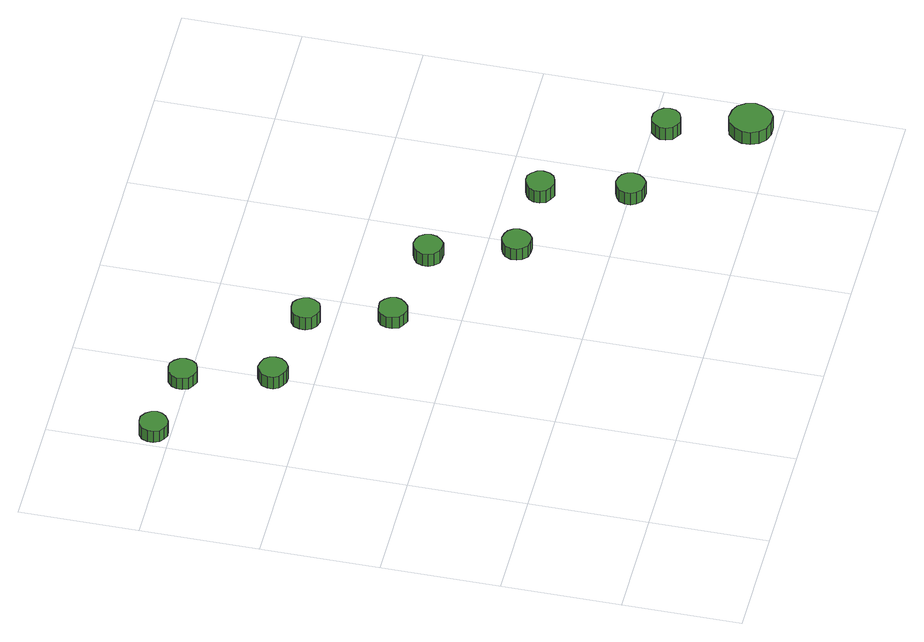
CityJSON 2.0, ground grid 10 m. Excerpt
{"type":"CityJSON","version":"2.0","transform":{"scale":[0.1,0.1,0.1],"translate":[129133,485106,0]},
"CityObjects":{
"tree1":{"type":"SolitaryVegetationObject","attributes":{"function":"something"},"geometry":[{"type":"MultiSurface","lod":"1","boundaries":[[[0,1,2,3,4,5,6,7,8,9,10,11,12,13,14]],[[15,16,17,18,19,20,21,22,23,24,25,26,27,28,29]],[[0,29,28,1]],[[1,28,27,2]],[[2,27,26,3]],[[3,26,25,4]],[[4,25,24,5]],[[5,24,23,6]],[[6,23,22,7]],[[7,22,21,8]],[[8,21,20,9]],[[9,20,19,10]],[[10,19,18,11]],[[11,18,17,12]],[[12,17,16,13]],[[13,16,15,14]],[[14,15,29,0]]]}]},
"tree2":{"type":"SolitaryVegetationObject","attributes":{"function":"something"},"geometry":[{"type":"MultiSurface","lod":"1","boundaries":[[[30,31,32,33,34,35,36,37,38,39,40,41,42,43,44]],[[45,46,47,48,49,50,51,52,53,54,55,56,57,58,59]],[[30,59,58,31]],[[31,58,57,32]],[[32,57,56,33]],[[33,56,55,34]],[[34,55,54,35]],[[35,54,53,36]],[[36,53,52,37]],[[37,52,51,38]],[[38,51,50,39]],[[39,50,49,40]],[[40,49,48,41]],[[41,48,47,42]],[[42,47,46,43]],[[43,46,45,44]],[[44,45,59,30]]]}]},
"tree3":{"type":"SolitaryVegetationObject","attributes":{"function":"something"},"geometry":[{"type":"MultiSurface","lod":"1","boundaries":[[[60,61,62,63,64,65,66,67,68,69,70,71,72,73,74]],[[75,76,77,78,79,80,81,82,83,84,85,86,87,88,89]],[[60,89,88,61]],[[61,88,87,62]],[[62,87,86,63]],[[63,86,85,64]],[[64,85,84,65]],[[65,84,83,66]],[[66,83,82,67]],[[67,82,81,68]],[[68,81,80,69]],[[69,80,79,70]],[[70,79,78,71]],[[71,78,77,72]],[[72,77,76,73]],[[73,76,75,74]],[[74,75,89,60]]]}]},
"tree4":{"type":"SolitaryVegetationObject","attributes":{"function":"something"},"geometry":[{"type":"MultiSurface","lod":"1","boundaries":[[[90,91,92,93,94,95,96,97,98,99,100,101,102,103,104]],[[105,106,107,108,109,110,111,112,113,114,115,116,117,118,119]],[[90,119,118,91]],[[91,118,117,92]],[[92,117,116,93]],[[93,116,115,94]],[[94,115,114,95]],[[95,114,113,96]],[[96,113,112,97]],[[97,112,111,98]],[[98,111,110,99]],[[99,110,109,100]],[[100,109,108,101]],[[101,108,107,102]],[[102,107,106,103]],[[103,106,105,104]],[[104,105,119,90]]]}]},
"tree5":{"type":"SolitaryVegetationObject","attributes":{"function":"something"},"geometry":[{"type":"MultiSurface","lod":"1","boundaries":[[[120,121,122,123,124,125,126,127,128,129,130,131,132,133,134]],[[135,136,137,138,139,140,141,142,143,144,145,146,147,148,149]],[[120,149,148,121]],[[121,148,147,122]],[[122,147,146,123]],[[123,146,145,124]],[[124,145,144,125]],[[125,144,143,126]],[[126,143,142,127]],[[127,142,141,128]],[[128,141,140,129]],[[129,140,139,130]],[[130,139,138,131]],[[131,138,137,132]],[[132,137,136,133]],[[133,136,135,134]],[[134,135,149,120]]]}]},
"tree6":{"type":"SolitaryVegetationObject","attributes":{"function":"something"},"geometry":[{"type":"MultiSurface","lod":"1","boundaries":[[[150,151,152,153,154,155,156,157,158,159,160,161,162,163,164]],[[165,166,167,168,169,170,171,172,173,174,175,176,177,178,179]],[[150,179,178,151]],[[151,178,177,152]],[[152,177,176,153]],[[153,176,175,154]],[[154,175,174,155]],[[155,174,173,156]],[[156,173,172,157]],[[157,172,171,158]],[[158,171,170,159]],[[159,170,169,160]],[[160,169,168,161]],[[161,168,167,162]],[[162,167,166,163]],[[163,166,165,164]],[[164,165,179,150]]]}]},
"tree7":{"type":"SolitaryVegetationObject","attributes":{"function":"something"},"geometry":[{"type":"MultiSurface","lod":"1","boundaries":[[[180,181,182,183,184,185,186,187,188,189,190,191,192,193,194]],[[195,196,197,198,199,200,201,202,203,204,205,206,207,208,209]],[[180,209,208,181]],[[181,208,207,182]],[[182,207,206,183]],[[183,206,205,184]],[[184,205,204,185]],[[185,204,203,186]],[[186,203,202,187]],[[187,202,201,188]],[[188,201,200,189]],[[189,200,199,190]],[[190,199,198,191]],[[191,198,197,192]],[[192,197,196,193]],[[193,196,195,194]],[[194,195,209,180]]]}]},
"tree8":{"type":"SolitaryVegetationObject","attributes":{"function":"something"},"geometry":[{"type":"MultiSurface","lod":"1","boundaries":[[[210,211,212,213,214,215,216,217,218,219,220,221,222,223,224]],[[225,226,227,228,229,230,231,232,233,234,235,236,237,238,239]],[[210,239,238,211]],[[211,238,237,212]],[[212,237,236,213]],[[213,236,235,214]],[[214,235,234,215]],[[215,234,233,216]],[[216,233,232,217]],[[217,232,231,218]],[[218,231,230,219]],[[219,230,229,220]],[[220,229,228,221]],[[221,228,227,222]],[[222,227,226,223]],[[223,226,225,224]],[[224,225,239,210]]]}]},
"tree9":{"type":"SolitaryVegetationObject","attributes":{"function":"something"},"geometry":[{"type":"MultiSurface","lod":"1","boundaries":[[[240,241,242,243,244,245,246,247,248,249,250,251,252,253,254]],[[255,256,257,258,259,260,261,262,263,264,265,266,267,268,269]],[[240,269,268,241]],[[241,268,267,242]],[[242,267,266,243]],[[243,266,265,244]],[[244,265,264,245]],[[245,264,263,246]],[[246,263,262,247]],[[247,262,261,248]],[[248,261,260,249]],[[249,260,259,250]],[[250,259,258,251]],[[251,258,257,252]],[[252,257,256,253]],[[253,256,255,254]],[[254,255,269,240]]]}]},
"tree10":{"type":"SolitaryVegetationObject","attributes":{"function":"something"},"geometry":[{"type":"MultiSurface","lod":"1","boundaries":[[[270,271,272,273,274,275,276,277,278,279,280,281,282,283,284]],[[285,286,287,288,289,290,291,292,293,294,295,296,297,298,299]],[[270,299,298,271]],[[271,298,297,272]],[[272,297,296,273]],[[273,296,295,274]],[[274,295,294,275]],[[275,294,293,276]],[[276,293,292,277]],[[277,292,291,278]],[[278,291,290,279]],[[279,290,289,280]],[[280,289,288,281]],[[281,288,287,282]],[[282,287,286,283]],[[283,286,285,284]],[[284,285,299,270]]]}]},
"tree11":{"type":"SolitaryVegetationObject","attributes":{"function":"something"},"geometry":[{"type":"MultiSurface","lod":"1","boundaries":[[[300,301,302,303,304,305,306,307,308,309,310,311,312,313,314]],[[315,316,317,318,319,320,321,322,323,324,325,326,327,328,329]],[[300,329,328,301]],[[301,328,327,302]],[[302,327,326,303]],[[303,326,325,304]],[[304,325,324,305]],[[305,324,323,306]],[[306,323,322,307]],[[307,322,321,308]],[[308,321,320,309]],[[309,320,319,310]],[[310,319,318,311]],[[311,318,317,312]],[[312,317,316,313]],[[313,316,315,314]],[[314,315,329,300]]]}]}
},
"vertices":[
[29,414,19],[28,419,19],[25,423,19],[20,426,19],[15,426,19],[11,425,19],[7,422,19],[5,417,19],[5,412,19],[7,407,19],[11,404,19],[15,402,19],[20,403,19],[25,406,19],[28,410,19],[28,410,7],[25,406,7],[20,403,7],[15,402,7],[11,404,7],[7,407,7],[5,412,7],[5,417,7],[7,422,7],[11,425,7],[15,426,7],[20,426,7],[25,423,7],[28,419,7],[29,414,7],
[111,334,21],[110,339,21],[107,343,21],[102,345,21],[97,346,21],[93,344,21],[89,341,21],[87,336,21],[87,331,21],[89,327,21],[93,324,21],[97,322,21],[102,322,21],[107,325,21],[110,329,21],[110,329,8],[107,325,8],[102,322,8],[97,322,8],[93,324,8],[89,327,8],[87,331,8],[87,336,8],[89,341,8],[93,344,8],[97,346,8],[102,345,8],[107,343,8],[110,339,8],[111,334,8],
[91,404,23],[90,409,23],[87,413,23],[83,416,23],[78,416,23],[73,415,23],[69,411,23],[67,407,23],[67,402,23],[69,397,23],[73,394,23],[78,392,23],[83,393,23],[87,395,23],[90,399,23],[90,399,11],[87,395,11],[83,393,11],[78,392,11],[73,394,11],[69,397,11],[67,402,11],[67,407,11],[69,411,11],[73,415,11],[78,416,11],[83,416,11],[87,413,11],[90,409,11],[91,404,11],
[199,254,23],[198,259,23],[195,263,23],[191,266,23],[186,266,23],[181,265,23],[177,262,23],[175,257,23],[175,252,23],[177,247,23],[181,244,23],[186,242,23],[191,243,23],[195,246,23],[198,250,23],[198,250,11],[195,246,11],[191,243,11],[186,242,11],[181,244,11],[177,247,11],[175,252,11],[175,257,11],[177,262,11],[181,265,11],[186,266,11],[191,266,11],[195,263,11],[198,259,11],[199,254,11],
[180,322,26],[179,327,26],[176,331,26],[172,334,26],[167,334,26],[162,333,26],[158,330,26],[156,325,26],[156,320,26],[158,315,26],[162,312,26],[167,310,26],[172,311,26],[176,313,26],[179,318,26],[179,318,13],[176,313,13],[172,311,13],[167,310,13],[162,312,13],[158,315,13],[156,320,13],[156,325,13],[158,330,13],[162,333,13],[167,334,13],[172,334,13],[176,331,13],[179,327,13],[180,322,13],
[273,242,28],[272,247,28],[269,251,28],[265,253,28],[260,254,28],[255,252,28],[251,249,28],[249,244,28],[249,239,28],[251,235,28],[255,231,28],[260,230,28],[265,230,28],[269,233,28],[272,237,28],[272,237,15],[269,233,15],[265,230,15],[260,230,15],[255,231,15],[251,235,15],[249,239,15],[249,244,15],[251,249,15],[255,252,15],[260,254,15],[265,253,15],[269,251,15],[272,247,15],[273,242,15],
[297,174,26],[296,179,26],[293,183,26],[289,185,26],[284,186,26],[279,184,26],[275,181,26],[273,176,26],[273,171,26],[275,167,26],[279,163,26],[284,162,26],[289,162,26],[293,165,26],[296,169,26],[296,169,14],[293,165,14],[289,162,14],[284,162,14],[279,163,14],[275,167,14],[273,171,14],[273,176,14],[275,181,14],[279,184,14],[284,186,14],[289,185,14],[293,183,14],[296,179,14],[297,174,14],
[379,98,29],[378,103,29],[375,107,29],[371,109,29],[366,110,29],[361,108,29],[357,105,29],[355,100,29],[355,95,29],[357,91,29],[361,87,29],[366,86,29],[371,86,29],[375,89,29],[378,93,29],[378,93,16],[375,89,16],[371,86,16],[366,86,16],[361,87,16],[357,91,16],[355,95,16],[355,100,16],[357,105,16],[361,108,16],[366,110,16],[371,109,16],[375,107,16],[378,103,16],[379,98,16],
[363,169,31],[362,174,31],[359,178,31],[355,181,31],[350,181,31],[345,179,31],[341,176,31],[339,172,31],[339,167,31],[341,162,31],[345,159,31],[350,157,31],[355,158,31],[359,160,31],[362,164,31],[362,164,18],[359,160,18],[355,158,18],[350,157,18],[345,159,18],[341,162,18],[339,167,18],[339,172,18],[341,176,18],[345,179,18],[350,181,18],[355,181,18],[359,178,18],[362,174,18],[363,169,18],
[478,19,32],[476,27,32],[472,33,32],[466,36,32],[458,37,32],[451,35,32],[446,30,32],[443,23,32],[443,16,32],[446,9,32],[451,4,32],[458,2,32],[466,2,32],[472,6,32],[476,12,32],[476,12,19],[472,6,19],[466,2,19],[458,2,19],[451,4,19],[446,9,19],[443,16,19],[443,23,19],[446,30,19],[451,35,19],[458,37,19],[466,36,19],[472,33,19],[476,27,19],[478,19,19],
[455,85,34],[454,90,34],[451,94,34],[446,97,34],[441,97,34],[437,96,34],[433,92,34],[431,88,34],[431,83,34],[433,78,34],[437,75,34],[441,73,34],[446,74,34],[451,76,34],[454,80,34],[454,80,21],[451,76,21],[446,74,21],[441,73,21],[437,75,21],[433,78,21],[431,83,21],[431,88,21],[433,92,21],[437,96,21],[441,97,21],[446,97,21],[451,94,21],[454,90,21],[455,85,21]
]}
